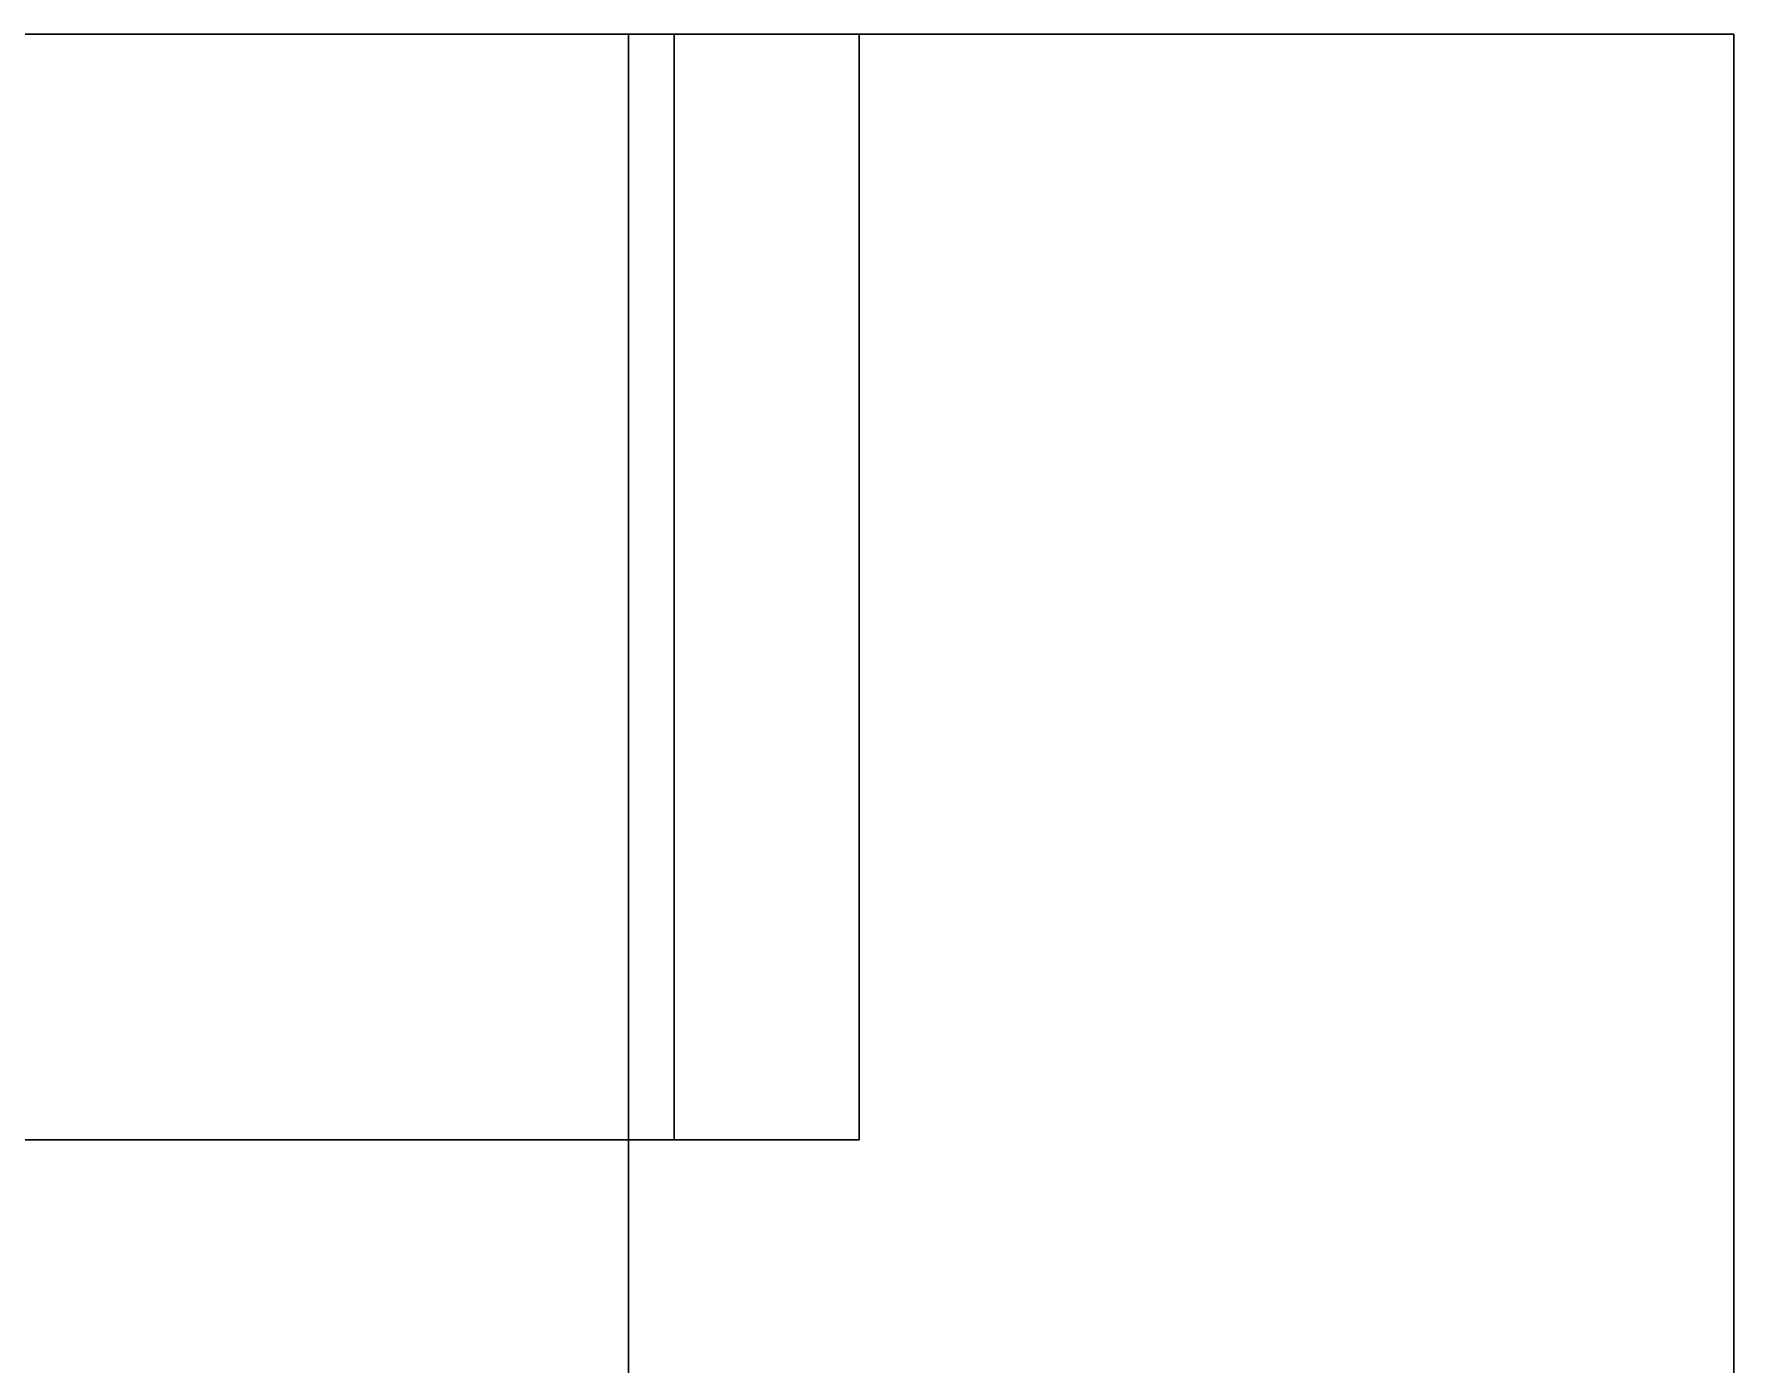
# Model space of a CAD drawing. Extents: x 6.3 to 44.3, y 28.1 to 87.7.
# Drawn here: x 33.54 to 44.33, y 79.23 to 87.67 of the extents above; entities that cross this region are included whole.
import ezdxf

# ---------------------------------------------------------------- set-up
doc = ezdxf.new("R2010")
doc.units = 0
doc.layers.add('TIMBER3D', color=33, linetype='CONTINUOUS')
doc.layers.add('TIMBWEBS', color=8, linetype='CONTINUOUS')

msp = doc.modelspace()

# ---------------------------------------------------------------- linework, layer by layer
at = {"layer": 'TIMBER3D'}
for points in [[(37.3145, 28.056, 3.12), (37.3145, 87.675, 3.12), (37.3145, 87.675), (37.3145, 28.056)], [(37.3145, 87.675, 3.12), (44.3285, 87.675, 3.12), (44.3285, 87.675), (37.3145, 87.675)], [(37.3145, 28.056, 3.12), (37.3145, 87.675, 3.12), (44.3285, 87.675, 3.12), (44.3285, 28.056, 3.12)], [(37.3145, 28.056), (37.3145, 87.675), (44.3285, 87.675), (44.3285, 28.056)], [(44.3285, 87.675, 3.12), (44.3285, 28.056, 3.12), (44.3285, 28.056), (44.3285, 87.675)]]:
    msp.add_3dface(points, dxfattribs=at)
at = {"layer": 'TIMBWEBS'}
for points in [[(37.6051, 87.675), (26.7935, 87.675), (26.7935, 80.661), (37.6051, 80.661)], [(37.6051, 87.675, 0.96), (26.7935, 87.675, 0.96), (26.7935, 80.661, 0.96), (37.6051, 80.661, 0.96)], [(37.6051, 87.675), (26.7935, 87.675), (26.7935, 87.675, 0.96), (37.6051, 87.675, 0.96)], [(27.9558, 87.675), (38.7774, 87.675), (38.7774, 80.661), (27.9558, 80.661)], [(27.9558, 87.675, 0.96), (38.7774, 87.675, 0.96), (38.7774, 80.661, 0.96), (27.9558, 80.661, 0.96)], [(27.9558, 87.675), (38.7774, 87.675), (38.7774, 87.675, 0.96), (27.9558, 87.675, 0.96)], [(37.6051, 80.661), (37.6051, 87.675), (37.6051, 87.675, 0.96), (37.6051, 80.661, 0.96)], [(38.7774, 87.675), (38.7774, 80.661), (38.7774, 80.661, 0.96), (38.7774, 87.675, 0.96)], [(26.7935, 80.661), (37.6051, 80.661), (37.6051, 80.661, 0.96), (26.7935, 80.661, 0.96)], [(38.7774, 80.661), (27.9558, 80.661), (27.9558, 80.661, 0.96), (38.7774, 80.661, 0.96)]]:
    msp.add_3dface(points, dxfattribs=at)

doc.saveas('drawing.dxf')
